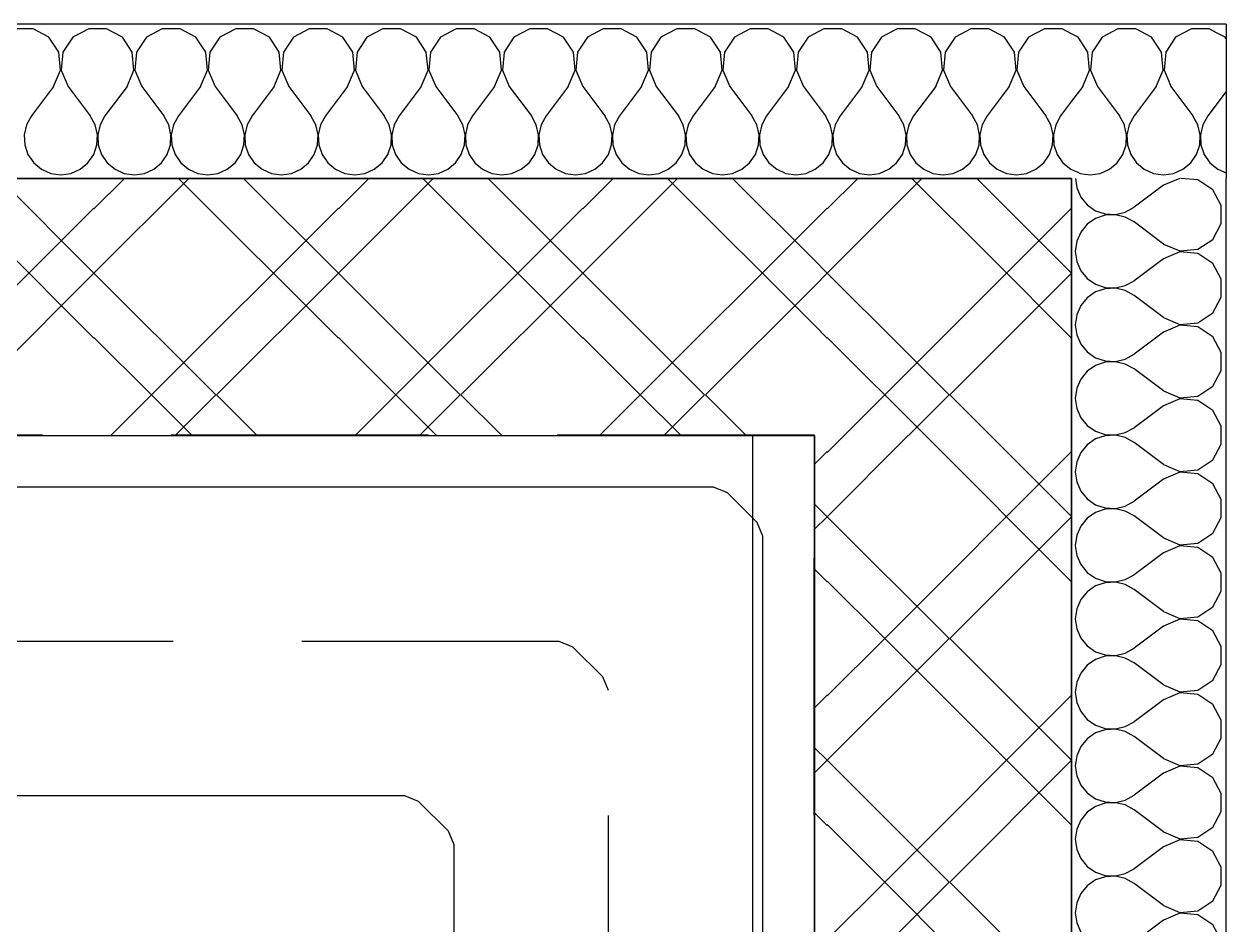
# Model space of a CAD drawing. Header units: millimetres. Extents: x 1046 to 74297, y -4150 to 54562.
# Drawn here: x 26022 to 27190, y 19429 to 20305 of the extents above; entities that cross this region are included whole.
import ezdxf

# ---------------------------------------------------------------- set-up
doc = ezdxf.new("R2010")
doc.units = ezdxf.units.MM
doc.linetypes.add('DASH', pattern=[75, 50, -25])
for name, color, linetype in [('Interiér - nábytok', 252, 'Continuous'), ('Konstrukce – Dělicí čáry vrstev', 252, 'Continuous'), ('Konštrukcie - vodorovné nosné', 252, 'Continuous'), ('Konštrukcie - zvislé nosné', 252, 'Continuous'), ('OKRAJOV__DILAT_CIA_PDL', 2, 'Continuous'), ('PODLAHOVKA', 7, 'Continuous'), ('Výplně – Řezové', 252, 'Continuous')]:
    doc.layers.add(name, color=color, linetype=linetype)

# ---------------------------------------------------------------- blocks, each defined once
blk = doc.blocks.new('Deska_26_1', base_point=(43748, 187047))
at = {"layer": 'Konštrukcie - vodorovné nosné', "flags": 128}
blk.add_lwpolyline([(43748, 187047), (43748, 566047), (561248, 566047), (561248, 1028547), (831248, 1028547), (831248, 137047), (623748, 137047), (623748, 187047), (507824, 187047)], close=True, dxfattribs=at)
blk = doc.blocks.new('Žaluzie 27[63]_1', base_point=(815748, 689547))
at = {"layer": 'Interiér - nábytok', "flags": 128}
blk.add_lwpolyline([(815748, 689547), (818748, 689547), (818748, 1016047), (815748, 1016047)], close=True, dxfattribs=at)
blk = doc.blocks.new('*X183')
at = {"layer": 'Výplně – Řezové'}
for p, q in [((838702, 1035404), (838313, 1035612)), ((838748, 1035334), (838702, 1035404)), ((835965, 1033264), (836071, 1033011)), ((836071, 1033011), (837143, 1031583)), ((838748, 1032771), (837857, 1031583)), ((834286, 1031583), (834047, 1031151)), ((834291, 1031590), (834286, 1031583)), ((837381, 1031151), (837143, 1031583)), ((837857, 1031583), (837619, 1031151)), ((833921, 1030672), (833818, 1031117)), ((833897, 1030179), (833921, 1030672)), ((834047, 1031151), (833936, 1030672)), ((833936, 1030672), (833960, 1030179)), ((837493, 1030672), (837381, 1031151)), ((837469, 1030179), (837493, 1030672)), ((837619, 1031151), (837507, 1030672)), ((837507, 1030672), (837531, 1030179)), ((833740, 1029713), (833897, 1030179)), ((833960, 1030179), (834117, 1029713)), ((837311, 1029713), (837469, 1030179)), ((837531, 1030179), (837689, 1029713)), ((833461, 1029307), (833740, 1029713)), ((834117, 1029713), (834396, 1029307)), ((837032, 1029307), (837311, 1029713)), ((837689, 1029713), (837968, 1029307)), ((832631, 1028793), (833082, 1028992)), ((833082, 1028992), (833461, 1029307)), ((834396, 1029307), (834775, 1028992)), ((834775, 1028992), (835226, 1028793)), ((836202, 1028793), (836653, 1028992)), ((836653, 1028992), (837032, 1029307)), ((837968, 1029307), (838347, 1028992)), ((838347, 1028992), (838748, 1028815)), ((831544, 1028842), (831655, 1028793)), ((831655, 1028793), (832143, 1028725)), ((832143, 1028725), (832631, 1028793)), ((835226, 1028793), (835714, 1028725)), ((835714, 1028725), (836202, 1028793))]:
    blk.add_line(p, q, dxfattribs=at)
blk = doc.blocks.new('*X184')
at = {"layer": 'Výplně – Řezové'}
for p, q in [((822169, 1018025), (831248, 1027104)), ((828947, 1026246), (831248, 1023946)), ((827366, 1024665), (831248, 1020783)), ((825331, 1018025), (831248, 1023942)), ((823010, 1020309), (825294, 1018025)), ((821447, 1018746), (822169, 1018025)), ((820191, 1016047), (822169, 1018025)), ((822169, 1018025), (824147, 1016047)), ((823316, 1016047), (825294, 1018025)), ((825331, 1018025), (827309, 1016047))]:
    blk.add_line(p, q, dxfattribs=at)
blk = doc.blocks.new('*X187')
at = {"layer": 'Výplně – Řezové'}
for p, q in [((831559, 1035404), (831248, 1035570)), ((832040, 1034679), (831559, 1035404)), ((832727, 1035404), (832245, 1034679)), ((833494, 1035815), (832727, 1035404)), ((834363, 1035815), (833494, 1035815)), ((835130, 1035404), (834363, 1035815)), ((835612, 1034679), (835130, 1035404)), ((836298, 1035404), (835817, 1034679)), ((837065, 1035815), (836298, 1035404)), ((837935, 1035815), (837065, 1035815)), ((838313, 1035612), (837935, 1035815)), ((832122, 1033813), (832040, 1034679)), ((832245, 1034679), (832163, 1033813)), ((835694, 1033813), (835612, 1034679)), ((835817, 1034679), (835735, 1033813)), ((831786, 1033011), (832122, 1033813)), ((832163, 1033813), (832500, 1033011)), ((835357, 1033011), (835694, 1033813)), ((835735, 1033813), (835965, 1033264)), ((831786, 1033011), (831248, 1032294)), ((832500, 1033011), (833571, 1031583)), ((835357, 1033011), (834291, 1031590)), ((833810, 1031151), (833571, 1031583)), ((833818, 1031117), (833810, 1031151)), ((831248, 1028973), (831544, 1028842))]:
    blk.add_line(p, q, dxfattribs=at)
blk = doc.blocks.new('*X188')
at = {"layer": 'Výplně – Řezové'}
for p, q in [((780792, 1035815), (779922, 1035815)), ((781559, 1035404), (780792, 1035815)), ((782040, 1034679), (781559, 1035404)), ((782727, 1035404), (782245, 1034679)), ((783494, 1035815), (782727, 1035404)), ((784363, 1035815), (783494, 1035815)), ((785130, 1035404), (784363, 1035815)), ((785612, 1034679), (785130, 1035404)), ((786298, 1035404), (785817, 1034679)), ((787065, 1035815), (786298, 1035404)), ((787935, 1035815), (787065, 1035815)), ((788702, 1035404), (787935, 1035815)), ((789183, 1034679), (788702, 1035404)), ((789870, 1035404), (789388, 1034679)), ((790637, 1035815), (789870, 1035404)), ((791506, 1035815), (790637, 1035815)), ((792273, 1035404), (791506, 1035815)), ((792755, 1034679), (792273, 1035404)), ((793441, 1035404), (792960, 1034679)), ((794208, 1035815), (793441, 1035404)), ((795078, 1035815), (794208, 1035815)), ((795844, 1035404), (795078, 1035815)), ((796326, 1034679), (795844, 1035404)), ((797013, 1035404), (796531, 1034679)), ((797779, 1035815), (797013, 1035404)), ((798649, 1035815), (797779, 1035815)), ((799416, 1035404), (798649, 1035815)), ((799897, 1034679), (799416, 1035404)), ((800584, 1035404), (800103, 1034679)), ((801351, 1035815), (800584, 1035404)), ((802221, 1035815), (801351, 1035815)), ((802987, 1035404), (802221, 1035815)), ((803469, 1034679), (802987, 1035404)), ((804156, 1035404), (803674, 1034679)), ((804922, 1035815), (804156, 1035404)), ((805792, 1035815), (804922, 1035815)), ((806559, 1035404), (805792, 1035815)), ((807040, 1034679), (806559, 1035404)), ((807727, 1035404), (807245, 1034679)), ((808494, 1035815), (807727, 1035404)), ((809363, 1035815), (808494, 1035815)), ((810130, 1035404), (809363, 1035815)), ((810612, 1034679), (810130, 1035404)), ((811298, 1035404), (810817, 1034679)), ((812065, 1035815), (811298, 1035404)), ((812935, 1035815), (812065, 1035815)), ((813702, 1035404), (812935, 1035815)), ((814183, 1034679), (813702, 1035404)), ((814870, 1035404), (814388, 1034679)), ((815637, 1035815), (814870, 1035404)), ((816506, 1035815), (815637, 1035815)), ((817273, 1035404), (816506, 1035815)), ((817755, 1034679), (817273, 1035404)), ((818441, 1035404), (817960, 1034679)), ((819208, 1035815), (818441, 1035404)), ((820078, 1035815), (819208, 1035815)), ((820844, 1035404), (820078, 1035815)), ((821326, 1034679), (820844, 1035404)), ((822013, 1035404), (821531, 1034679)), ((822779, 1035815), (822013, 1035404)), ((823649, 1035815), (822779, 1035815)), ((824416, 1035404), (823649, 1035815)), ((824897, 1034679), (824416, 1035404)), ((825584, 1035404), (825103, 1034679)), ((826351, 1035815), (825584, 1035404)), ((827221, 1035815), (826351, 1035815)), ((827987, 1035404), (827221, 1035815)), ((828469, 1034679), (827987, 1035404)), ((829156, 1035404), (828674, 1034679)), ((829922, 1035815), (829156, 1035404)), ((830792, 1035815), (829922, 1035815)), ((831248, 1035570), (830792, 1035815)), ((782122, 1033813), (782040, 1034679)), ((782245, 1034679), (782163, 1033813)), ((785694, 1033813), (785612, 1034679)), ((785817, 1034679), (785735, 1033813)), ((789265, 1033813), (789183, 1034679)), ((789388, 1034679), (789306, 1033813)), ((792837, 1033813), (792755, 1034679)), ((792960, 1034679), (792878, 1033813)), ((796408, 1033813), (796326, 1034679)), ((796531, 1034679), (796449, 1033813)), ((799980, 1033813), (799897, 1034679)), ((800103, 1034679), (800020, 1033813)), ((803551, 1033813), (803469, 1034679)), ((803674, 1034679), (803592, 1033813)), ((807122, 1033813), (807040, 1034679)), ((807245, 1034679), (807163, 1033813)), ((810694, 1033813), (810612, 1034679)), ((810817, 1034679), (810735, 1033813)), ((814265, 1033813), (814183, 1034679)), ((814388, 1034679), (814306, 1033813)), ((817837, 1033813), (817755, 1034679)), ((817960, 1034679), (817878, 1033813)), ((821408, 1033813), (821326, 1034679)), ((821531, 1034679), (821449, 1033813)), ((824980, 1033813), (824897, 1034679)), ((825103, 1034679), (825020, 1033813)), ((828551, 1033813), (828469, 1034679)), ((828674, 1034679), (828592, 1033813)), ((781786, 1033011), (782122, 1033813)), ((782163, 1033813), (782500, 1033011)), ((785357, 1033011), (785694, 1033813)), ((785735, 1033813), (786071, 1033011)), ((788929, 1033011), (789265, 1033813)), ((789306, 1033813), (789643, 1033011)), ((792500, 1033011), (792837, 1033813)), ((792878, 1033813), (793214, 1033011)), ((796071, 1033011), (796408, 1033813)), ((796449, 1033813), (796786, 1033011)), ((799643, 1033011), (799980, 1033813)), ((800020, 1033813), (800357, 1033011)), ((803214, 1033011), (803551, 1033813)), ((803592, 1033813), (803929, 1033011)), ((806786, 1033011), (807122, 1033813)), ((807163, 1033813), (807500, 1033011)), ((810357, 1033011), (810694, 1033813)), ((810735, 1033813), (811071, 1033011)), ((813929, 1033011), (814265, 1033813)), ((814306, 1033813), (814643, 1033011)), ((817500, 1033011), (817837, 1033813)), ((817878, 1033813), (818214, 1033011)), ((821071, 1033011), (821408, 1033813)), ((821449, 1033813), (821786, 1033011)), ((824643, 1033011), (824980, 1033813)), ((825020, 1033813), (825357, 1033011)), ((828214, 1033011), (828551, 1033813)), ((828592, 1033813), (828929, 1033011)), ((781786, 1033011), (780714, 1031583)), ((782500, 1033011), (783571, 1031583)), ((785357, 1033011), (784286, 1031583)), ((786071, 1033011), (787143, 1031583)), ((788929, 1033011), (787857, 1031583)), ((789643, 1033011), (790714, 1031583)), ((792500, 1033011), (791429, 1031583)), ((793214, 1033011), (794286, 1031583)), ((796071, 1033011), (795000, 1031583)), ((796786, 1033011), (797857, 1031583)), ((799643, 1033011), (798571, 1031583)), ((800357, 1033011), (801429, 1031583)), ((803214, 1033011), (802143, 1031583)), ((803929, 1033011), (805000, 1031583)), ((806786, 1033011), (805714, 1031583)), ((807500, 1033011), (808571, 1031583)), ((810357, 1033011), (809286, 1031583)), ((811071, 1033011), (812143, 1031583)), ((813929, 1033011), (812857, 1031583)), ((814643, 1033011), (815714, 1031583)), ((817500, 1033011), (816429, 1031583)), ((818214, 1033011), (819286, 1031583)), ((821071, 1033011), (820000, 1031583)), ((821786, 1033011), (822857, 1031583)), ((824643, 1033011), (823571, 1031583)), ((825357, 1033011), (826429, 1031583)), ((828214, 1033011), (827143, 1031583)), ((828929, 1033011), (830000, 1031583)), ((831248, 1032294), (830714, 1031583)), ((780714, 1031583), (780476, 1031151)), ((783810, 1031151), (783571, 1031583)), ((784286, 1031583), (784047, 1031151)), ((787381, 1031151), (787143, 1031583)), ((787857, 1031583), (787619, 1031151)), ((790953, 1031151), (790714, 1031583)), ((791429, 1031583), (791190, 1031151)), ((794524, 1031151), (794286, 1031583)), ((795000, 1031583), (794762, 1031151)), ((798096, 1031151), (797857, 1031583)), ((798571, 1031583), (798333, 1031151)), ((801667, 1031151), (801429, 1031583)), ((802143, 1031583), (801904, 1031151)), ((805238, 1031151), (805000, 1031583)), ((805714, 1031583), (805476, 1031151)), ((808810, 1031151), (808571, 1031583)), ((809286, 1031583), (809047, 1031151)), ((812381, 1031151), (812143, 1031583)), ((812857, 1031583), (812619, 1031151)), ((815953, 1031151), (815714, 1031583)), ((816429, 1031583), (816190, 1031151)), ((819524, 1031151), (819286, 1031583)), ((820000, 1031583), (819762, 1031151)), ((823096, 1031151), (822857, 1031583)), ((823571, 1031583), (823333, 1031151)), ((826667, 1031151), (826429, 1031583)), ((827143, 1031583), (826904, 1031151)), ((830238, 1031151), (830000, 1031583)), ((830714, 1031583), (830476, 1031151)), ((780476, 1031151), (780364, 1030672)), ((780364, 1030672), (780388, 1030179)), ((783921, 1030672), (783810, 1031151)), ((783897, 1030179), (783921, 1030672)), ((784047, 1031151), (783936, 1030672)), ((783936, 1030672), (783960, 1030179)), ((787493, 1030672), (787381, 1031151)), ((787469, 1030179), (787493, 1030672)), ((787619, 1031151), (787507, 1030672)), ((787507, 1030672), (787531, 1030179)), ((791064, 1030672), (790953, 1031151)), ((791040, 1030179), (791064, 1030672)), ((791190, 1031151), (791079, 1030672)), ((791079, 1030672), (791103, 1030179)), ((794636, 1030672), (794524, 1031151)), ((794612, 1030179), (794636, 1030672)), ((794762, 1031151), (794650, 1030672)), ((794650, 1030672), (794674, 1030179)), ((798207, 1030672), (798096, 1031151)), ((798183, 1030179), (798207, 1030672)), ((798333, 1031151), (798222, 1030672)), ((798222, 1030672), (798245, 1030179)), ((801778, 1030672), (801667, 1031151)), ((801755, 1030179), (801778, 1030672)), ((801904, 1031151), (801793, 1030672)), ((801793, 1030672), (801817, 1030179)), ((805350, 1030672), (805238, 1031151)), ((805326, 1030179), (805350, 1030672)), ((805476, 1031151), (805364, 1030672)), ((805364, 1030672), (805388, 1030179)), ((808921, 1030672), (808810, 1031151)), ((808897, 1030179), (808921, 1030672)), ((809047, 1031151), (808936, 1030672)), ((808936, 1030672), (808960, 1030179)), ((812493, 1030672), (812381, 1031151)), ((812469, 1030179), (812493, 1030672)), ((812619, 1031151), (812507, 1030672)), ((812507, 1030672), (812531, 1030179)), ((816064, 1030672), (815953, 1031151)), ((816040, 1030179), (816064, 1030672)), ((816190, 1031151), (816079, 1030672)), ((816079, 1030672), (816103, 1030179)), ((819636, 1030672), (819524, 1031151)), ((819612, 1030179), (819636, 1030672)), ((819762, 1031151), (819650, 1030672)), ((819650, 1030672), (819674, 1030179)), ((823207, 1030672), (823096, 1031151)), ((823183, 1030179), (823207, 1030672)), ((823333, 1031151), (823222, 1030672)), ((823222, 1030672), (823245, 1030179)), ((826778, 1030672), (826667, 1031151)), ((826755, 1030179), (826778, 1030672)), ((826904, 1031151), (826793, 1030672)), ((826793, 1030672), (826817, 1030179)), ((830350, 1030672), (830238, 1031151)), ((830326, 1030179), (830350, 1030672)), ((830476, 1031151), (830364, 1030672)), ((830364, 1030672), (830388, 1030179)), ((780388, 1030179), (780546, 1029713)), ((783740, 1029713), (783897, 1030179)), ((783960, 1030179), (784117, 1029713)), ((787311, 1029713), (787469, 1030179)), ((787531, 1030179), (787689, 1029713)), ((790883, 1029713), (791040, 1030179)), ((791103, 1030179), (791260, 1029713)), ((794454, 1029713), (794612, 1030179)), ((794674, 1030179), (794831, 1029713)), ((798026, 1029713), (798183, 1030179)), ((798245, 1030179), (798403, 1029713)), ((801597, 1029713), (801755, 1030179)), ((801817, 1030179), (801974, 1029713)), ((805169, 1029713), (805326, 1030179)), ((805388, 1030179), (805546, 1029713)), ((808740, 1029713), (808897, 1030179)), ((808960, 1030179), (809117, 1029713)), ((812311, 1029713), (812469, 1030179)), ((812531, 1030179), (812689, 1029713)), ((815883, 1029713), (816040, 1030179)), ((816103, 1030179), (816260, 1029713)), ((819454, 1029713), (819612, 1030179)), ((819674, 1030179), (819831, 1029713)), ((823026, 1029713), (823183, 1030179)), ((823245, 1030179), (823403, 1029713)), ((826597, 1029713), (826755, 1030179)), ((826817, 1030179), (826974, 1029713)), ((830169, 1029713), (830326, 1030179)), ((830388, 1030179), (830546, 1029713)), ((780546, 1029713), (780825, 1029307)), ((783461, 1029307), (783740, 1029713)), ((784117, 1029713), (784396, 1029307)), ((787032, 1029307), (787311, 1029713)), ((787689, 1029713), (787968, 1029307)), ((790604, 1029307), (790883, 1029713)), ((791260, 1029713), (791539, 1029307)), ((794175, 1029307), (794454, 1029713)), ((794831, 1029713), (795110, 1029307)), ((797747, 1029307), (798026, 1029713)), ((798403, 1029713), (798682, 1029307)), ((801318, 1029307), (801597, 1029713)), ((801974, 1029713), (802253, 1029307)), ((804890, 1029307), (805169, 1029713)), ((805546, 1029713), (805825, 1029307)), ((808461, 1029307), (808740, 1029713)), ((809117, 1029713), (809396, 1029307)), ((812032, 1029307), (812311, 1029713)), ((812689, 1029713), (812968, 1029307)), ((815604, 1029307), (815883, 1029713)), ((816260, 1029713), (816539, 1029307)), ((819175, 1029307), (819454, 1029713)), ((819831, 1029713), (820110, 1029307)), ((822747, 1029307), (823026, 1029713)), ((823403, 1029713), (823682, 1029307)), ((826318, 1029307), (826597, 1029713)), ((826974, 1029713), (827253, 1029307)), ((829890, 1029307), (830169, 1029713)), ((830546, 1029713), (830825, 1029307)), ((780825, 1029307), (781204, 1028992)), ((781204, 1028992), (781655, 1028793)), ((782631, 1028793), (783082, 1028992)), ((783082, 1028992), (783461, 1029307)), ((784396, 1029307), (784775, 1028992)), ((784775, 1028992), (785226, 1028793)), ((786202, 1028793), (786653, 1028992)), ((786653, 1028992), (787032, 1029307)), ((787968, 1029307), (788347, 1028992)), ((788347, 1028992), (788798, 1028793)), ((789774, 1028793), (790225, 1028992)), ((790225, 1028992), (790604, 1029307)), ((791539, 1029307), (791918, 1028992)), ((791918, 1028992), (792369, 1028793)), ((793345, 1028793), (793796, 1028992)), ((793796, 1028992), (794175, 1029307)), ((795110, 1029307), (795490, 1028992)), ((795490, 1028992), (795941, 1028793)), ((796917, 1028793), (797367, 1028992)), ((797367, 1028992), (797747, 1029307)), ((798682, 1029307), (799061, 1028992)), ((799061, 1028992), (799512, 1028793)), ((800488, 1028793), (800939, 1028992)), ((800939, 1028992), (801318, 1029307)), ((802253, 1029307), (802633, 1028992)), ((802633, 1028992), (803083, 1028793)), ((804059, 1028793), (804510, 1028992)), ((804510, 1028992), (804890, 1029307)), ((805825, 1029307), (806204, 1028992)), ((806204, 1028992), (806655, 1028793)), ((807631, 1028793), (808082, 1028992)), ((808082, 1028992), (808461, 1029307)), ((809396, 1029307), (809775, 1028992)), ((809775, 1028992), (810226, 1028793)), ((811202, 1028793), (811653, 1028992)), ((811653, 1028992), (812032, 1029307)), ((812968, 1029307), (813347, 1028992)), ((813347, 1028992), (813798, 1028793)), ((814774, 1028793), (815225, 1028992)), ((815225, 1028992), (815604, 1029307)), ((816539, 1029307), (816918, 1028992)), ((816918, 1028992), (817369, 1028793)), ((818345, 1028793), (818796, 1028992)), ((818796, 1028992), (819175, 1029307)), ((820110, 1029307), (820490, 1028992)), ((820490, 1028992), (820941, 1028793)), ((821917, 1028793), (822367, 1028992)), ((822367, 1028992), (822747, 1029307)), ((823682, 1029307), (824061, 1028992)), ((824061, 1028992), (824512, 1028793)), ((825488, 1028793), (825939, 1028992)), ((825939, 1028992), (826318, 1029307)), ((827253, 1029307), (827633, 1028992)), ((827633, 1028992), (828083, 1028793)), ((829059, 1028793), (829510, 1028992)), ((829510, 1028992), (829890, 1029307)), ((830825, 1029307), (831204, 1028992)), ((831204, 1028992), (831248, 1028973)), ((781655, 1028793), (782143, 1028725)), ((782143, 1028725), (782631, 1028793)), ((785226, 1028793), (785714, 1028725)), ((785714, 1028725), (786202, 1028793)), ((788798, 1028793), (789286, 1028725)), ((789286, 1028725), (789774, 1028793)), ((792369, 1028793), (792857, 1028725)), ((792857, 1028725), (793345, 1028793)), ((795941, 1028793), (796429, 1028725)), ((796429, 1028725), (796917, 1028793)), ((799512, 1028793), (800000, 1028725)), ((800000, 1028725), (800488, 1028793)), ((803083, 1028793), (803571, 1028725)), ((803571, 1028725), (804059, 1028793)), ((806655, 1028793), (807143, 1028725)), ((807143, 1028725), (807631, 1028793)), ((810226, 1028793), (810714, 1028725)), ((810714, 1028725), (811202, 1028793)), ((813798, 1028793), (814286, 1028725)), ((814286, 1028725), (814774, 1028793)), ((817369, 1028793), (817857, 1028725)), ((817857, 1028725), (818345, 1028793)), ((820941, 1028793), (821429, 1028725)), ((821429, 1028725), (821917, 1028793)), ((824512, 1028793), (825000, 1028725)), ((825000, 1028725), (825488, 1028793)), ((828083, 1028793), (828571, 1028725)), ((828571, 1028725), (829059, 1028793))]:
    blk.add_line(p, q, dxfattribs=at)
blk = doc.blocks.new('*X190')
at = {"layer": 'Výplně – Řezové'}
for p, q in [((819375, 1027069), (820853, 1028547)), ((819375, 1023944), (823978, 1028547)), ((823484, 1028547), (827366, 1024665)), ((826647, 1028547), (828947, 1026246)), ((818748, 1026479), (819375, 1027106)), ((818748, 1024571), (819375, 1023944)), ((818748, 1023317), (819375, 1023944)), ((819375, 1023944), (823010, 1020309)), ((818748, 1021408), (819375, 1020781)), ((819375, 1020819), (821447, 1018746))]:
    blk.add_line(p, q, dxfattribs=at)
blk = doc.blocks.new('*X191')
at = {"layer": 'Výplně – Řezové'}
for p, q in [((775984, 1028547), (783750, 1020781)), ((779147, 1028547), (783750, 1023944)), ((783750, 1027069), (785228, 1028547)), ((783750, 1023944), (788353, 1028547)), ((787859, 1028547), (795625, 1020781)), ((791022, 1028547), (795625, 1023944)), ((795625, 1027069), (797103, 1028547)), ((795625, 1023944), (800228, 1028547)), ((799734, 1028547), (807500, 1020781)), ((802897, 1028547), (807500, 1023944)), ((807500, 1027069), (808978, 1028547)), ((807500, 1023944), (812103, 1028547)), ((811609, 1028547), (818748, 1021408)), ((814772, 1028547), (818748, 1024571)), ((774669, 1018025), (783750, 1027106)), ((786544, 1018025), (795625, 1027106)), ((798419, 1018025), (807500, 1027106)), ((810294, 1018025), (818748, 1026479)), ((777831, 1018025), (783750, 1023944)), ((783750, 1023944), (789669, 1018025)), ((789706, 1018025), (795625, 1023944)), ((795625, 1023944), (801544, 1018025)), ((801581, 1018025), (807500, 1023944)), ((807500, 1023944), (813419, 1018025)), ((813456, 1018025), (818748, 1023317)), ((783750, 1020819), (786544, 1018025)), ((795625, 1020819), (798419, 1018025)), ((807500, 1020819), (810294, 1018025)), ((784566, 1016047), (786544, 1018025)), ((786544, 1018025), (788522, 1016047)), ((787691, 1016047), (789669, 1018025)), ((789706, 1018025), (791684, 1016047)), ((796441, 1016047), (798419, 1018025)), ((798419, 1018025), (800397, 1016047)), ((799566, 1016047), (801544, 1018025)), ((801581, 1018025), (803559, 1016047)), ((808316, 1016047), (810294, 1018025)), ((810294, 1018025), (812272, 1016047)), ((811441, 1016047), (813419, 1018025)), ((813456, 1018025), (815434, 1016047))]:
    blk.add_line(p, q, dxfattribs=at)
blk = doc.blocks.new('Zeď_6_1', base_point=(818748, 1016047))
at = {"layer": 'Konstrukce – Dělicí čáry vrstev'}
for p, q in [((818748, 1028547), (573748, 1028547)), ((831248, 1028547), (818748, 1028547)), ((831248, 1016047), (831248, 1028547))]:
    blk.add_line(p, q, dxfattribs=at)
at = {"layer": 'Konštrukcie - zvislé nosné', "flags": 128}
for points in [[(838748, 1036047), (553748, 1036047)], [(838748, 1036047), (838748, 1028547)], [(573748, 1016047), (818748, 1016047)]]:
    blk.add_lwpolyline(points, dxfattribs=at)
at = {"layer": 'Konštrukcie - zvislé nosné'}
for name in ['*X188', '*X187', '*X183', '*X191', '*X190', '*X184']:
    blk.add_blockref(name, (0, 0), dxfattribs=at)
blk = doc.blocks.new('*X268')
at = {"layer": 'Výplně – Řezové'}
for p, q in [((831430, 1028547), (831495, 1028083)), ((836505, 1028547), (835712, 1028214)), ((837380, 1028469), (836558, 1028547)), ((838105, 1027987), (837380, 1028469)), ((831495, 1028083), (831693, 1027633)), ((835712, 1028214), (834284, 1027143)), ((838516, 1027221), (838105, 1027987)), ((831693, 1027633), (832008, 1027253)), ((832008, 1027253), (832414, 1026974)), ((833853, 1026904), (834284, 1027143)), ((838516, 1026351), (838516, 1027221)), ((832414, 1026597), (832008, 1026318)), ((832414, 1026974), (832881, 1026817)), ((832881, 1026755), (832414, 1026597)), ((832881, 1026817), (833373, 1026793)), ((833373, 1026778), (832881, 1026755)), ((833373, 1026793), (833853, 1026904)), ((833853, 1026667), (833373, 1026778)), ((834284, 1026429), (833853, 1026667)), ((831693, 1025939), (831495, 1025488)), ((832008, 1026318), (831693, 1025939)), ((835712, 1025357), (834284, 1026429)), ((838105, 1025584), (838516, 1026351)), ((831495, 1025488), (831427, 1025000)), ((835712, 1025357), (836514, 1025020)), ((837380, 1025103), (838105, 1025584)), ((831427, 1025000), (831495, 1024512)), ((836514, 1024980), (835712, 1024643)), ((836514, 1025020), (837380, 1025103)), ((837380, 1024897), (836514, 1024980)), ((838105, 1024416), (837380, 1024897)), ((831495, 1024512), (831693, 1024061)), ((835712, 1024643), (834284, 1023571)), ((838516, 1023649), (838105, 1024416)), ((831693, 1024061), (832008, 1023682)), ((832008, 1023682), (832414, 1023403)), ((838516, 1022779), (838516, 1023649)), ((832414, 1023026), (832008, 1022747)), ((832414, 1023403), (832881, 1023245)), ((832881, 1023183), (832414, 1023026)), ((832881, 1023245), (833373, 1023222)), ((833373, 1023207), (832881, 1023183)), ((833373, 1023222), (833853, 1023333)), ((833853, 1023096), (833373, 1023207)), ((833853, 1023333), (834284, 1023571)), ((834284, 1022857), (833853, 1023096)), ((832008, 1022747), (831693, 1022367)), ((835712, 1021786), (834284, 1022857)), ((838105, 1022013), (838516, 1022779)), ((831495, 1021917), (831427, 1021429)), ((831693, 1022367), (831495, 1021917)), ((837380, 1021531), (838105, 1022013)), ((831427, 1021429), (831495, 1020941)), ((835712, 1021786), (836514, 1021449)), ((836514, 1021408), (835712, 1021071)), ((836514, 1021449), (837380, 1021531)), ((837380, 1021326), (836514, 1021408)), ((838105, 1020844), (837380, 1021326)), ((831495, 1020941), (831693, 1020490)), ((835712, 1021071), (834284, 1020000)), ((838516, 1020078), (838105, 1020844)), ((831693, 1020490), (832008, 1020110)), ((832008, 1020110), (832414, 1019831)), ((832414, 1019831), (832881, 1019674)), ((832881, 1019612), (832414, 1019454)), ((832881, 1019674), (833373, 1019650)), ((833373, 1019636), (832881, 1019612)), ((833373, 1019650), (833853, 1019762)), ((833853, 1019524), (833373, 1019636)), ((833853, 1019762), (834284, 1020000)), ((834284, 1019286), (833853, 1019524)), ((838516, 1019208), (838516, 1020078)), ((832008, 1019175), (831693, 1018796)), ((832414, 1019454), (832008, 1019175)), ((835712, 1018214), (834284, 1019286)), ((838105, 1018441), (838516, 1019208)), ((831495, 1018345), (831427, 1017857)), ((831693, 1018796), (831495, 1018345)), ((837380, 1017960), (838105, 1018441)), ((831427, 1017857), (831495, 1017369)), ((835712, 1018214), (836514, 1017878)), ((836514, 1017837), (835712, 1017500)), ((836514, 1017878), (837380, 1017960)), ((837380, 1017755), (836514, 1017837)), ((838105, 1017273), (837380, 1017755)), ((831495, 1017369), (831693, 1016918)), ((835712, 1017500), (834284, 1016429)), ((838516, 1016506), (838105, 1017273)), ((831693, 1016918), (832008, 1016539)), ((832008, 1016539), (832414, 1016260)), ((832414, 1016260), (832881, 1016103)), ((832881, 1016040), (832414, 1015883)), ((832881, 1016103), (833373, 1016079)), ((833373, 1016064), (832881, 1016040)), ((833373, 1016079), (833853, 1016190)), ((833853, 1015953), (833373, 1016064)), ((833853, 1016190), (834284, 1016429)), ((838516, 1015637), (838516, 1016506)), ((832008, 1015604), (831693, 1015225)), ((832414, 1015883), (832008, 1015604)), ((834284, 1015714), (833853, 1015953)), ((835712, 1014643), (834284, 1015714)), ((838105, 1014870), (838516, 1015637)), ((831693, 1015225), (831495, 1014774)), ((837380, 1014388), (838105, 1014870)), ((831495, 1014774), (831427, 1014286)), ((831427, 1014286), (831495, 1013798)), ((835712, 1014643), (836514, 1014306)), ((836514, 1014265), (835712, 1013929)), ((836514, 1014306), (837380, 1014388)), ((837380, 1014183), (836514, 1014265)), ((831495, 1013798), (831693, 1013347)), ((835712, 1013929), (834284, 1012857)), ((838105, 1013702), (837380, 1014183)), ((838516, 1012935), (838105, 1013702)), ((831693, 1013347), (832008, 1012968)), ((832008, 1012968), (832414, 1012689)), ((832414, 1012689), (832881, 1012531)), ((832881, 1012531), (833373, 1012507)), ((833373, 1012507), (833853, 1012619)), ((833853, 1012619), (834284, 1012857)), ((838516, 1012065), (838516, 1012935)), ((832008, 1012032), (831693, 1011653)), ((832414, 1012311), (832008, 1012032)), ((832881, 1012469), (832414, 1012311)), ((833373, 1012493), (832881, 1012469)), ((833853, 1012381), (833373, 1012493)), ((834284, 1012143), (833853, 1012381)), ((835712, 1011071), (834284, 1012143)), ((838105, 1011298), (838516, 1012065)), ((831693, 1011653), (831495, 1011202)), ((831495, 1011202), (831427, 1010714)), ((835712, 1011071), (836514, 1010735)), ((836514, 1010735), (837380, 1010817)), ((837380, 1010817), (838105, 1011298)), ((831427, 1010714), (831495, 1010226)), ((831495, 1010226), (831693, 1009775)), ((835712, 1010357), (834284, 1009286)), ((836514, 1010694), (835712, 1010357)), ((837380, 1010612), (836514, 1010694)), ((838105, 1010130), (837380, 1010612)), ((831693, 1009775), (832008, 1009396)), ((838516, 1009363), (838105, 1010130)), ((832008, 1009396), (832414, 1009117)), ((832414, 1009117), (832881, 1008960)), ((833373, 1008936), (833853, 1009047)), ((833853, 1009047), (834284, 1009286)), ((838516, 1008494), (838516, 1009363)), ((832008, 1008461), (831693, 1008082)), ((832414, 1008740), (832008, 1008461)), ((832881, 1008897), (832414, 1008740)), ((832881, 1008960), (833373, 1008936)), ((833373, 1008921), (832881, 1008897)), ((833853, 1008810), (833373, 1008921)), ((834284, 1008571), (833853, 1008810)), ((835712, 1007500), (834284, 1008571)), ((838105, 1007727), (838516, 1008494)), ((831693, 1008082), (831495, 1007631)), ((831495, 1007631), (831427, 1007143)), ((835712, 1007500), (836514, 1007163)), ((836514, 1007163), (837380, 1007245)), ((837380, 1007245), (838105, 1007727)), ((831427, 1007143), (831495, 1006655)), ((835712, 1006786), (834284, 1005714)), ((836514, 1007122), (835712, 1006786)), ((837380, 1007040), (836514, 1007122)), ((838105, 1006559), (837380, 1007040)), ((831495, 1006655), (831693, 1006204)), ((831693, 1006204), (832008, 1005825)), ((838516, 1005792), (838105, 1006559)), ((832008, 1005825), (832414, 1005546)), ((832414, 1005546), (832881, 1005388)), ((833853, 1005476), (834284, 1005714)), ((838516, 1004922), (838516, 1005792)), ((832414, 1005169), (832008, 1004890)), ((832881, 1005326), (832414, 1005169)), ((832881, 1005388), (833373, 1005364)), ((833373, 1005350), (832881, 1005326)), ((833373, 1005364), (833853, 1005476)), ((833853, 1005238), (833373, 1005350)), ((834284, 1005000), (833853, 1005238)), ((835712, 1003929), (834284, 1005000)), ((838105, 1004156), (838516, 1004922)), ((831693, 1004510), (831495, 1004059)), ((832008, 1004890), (831693, 1004510)), ((831495, 1004059), (831427, 1003571)), ((835712, 1003929), (836514, 1003592)), ((837380, 1003674), (838105, 1004156)), ((831427, 1003571), (831495, 1003083)), ((835712, 1003214), (834284, 1002143)), ((836514, 1003551), (835712, 1003214)), ((836514, 1003592), (837380, 1003674)), ((837380, 1003469), (836514, 1003551)), ((838105, 1002987), (837380, 1003469)), ((831495, 1003083), (831693, 1002633)), ((831693, 1002633), (832008, 1002253)), ((838516, 1002221), (838105, 1002987)), ((832008, 1002253), (832414, 1001974)), ((833853, 1001904), (834284, 1002143)), ((838516, 1001351), (838516, 1002221)), ((832414, 1001597), (832008, 1001318)), ((832414, 1001974), (832881, 1001817)), ((832881, 1001755), (832414, 1001597)), ((832881, 1001817), (833373, 1001793)), ((833373, 1001778), (832881, 1001755)), ((833373, 1001793), (833853, 1001904)), ((833853, 1001667), (833373, 1001778)), ((834284, 1001429), (833853, 1001667)), ((835712, 1000357), (834284, 1001429)), ((831693, 1000939), (831495, 1000488)), ((832008, 1001318), (831693, 1000939)), ((838105, 1000584), (838516, 1001351)), ((831495, 1000488), (831427, 1000000)), ((835712, 1000357), (836514, 1000020)), ((837380, 1000103), (838105, 1000584)), ((831427, 1000000), (831495, 999512)), ((836514, 999980), (835712, 999643)), ((836514, 1000020), (837380, 1000103)), ((837380, 999897), (836514, 999980)), ((838105, 999416), (837380, 999897)), ((831495, 999512), (831693, 999061)), ((835712, 999643), (834284, 998571)), ((838516, 998649), (838105, 999416)), ((831693, 999061), (832008, 998682)), ((832008, 998682), (832414, 998403)), ((833853, 998333), (834284, 998571)), ((838516, 997779), (838516, 998649)), ((832414, 998026), (832008, 997747)), ((832414, 998403), (832881, 998245)), ((832881, 998183), (832414, 998026)), ((832881, 998245), (833373, 998222)), ((833373, 998207), (832881, 998183)), ((833373, 998222), (833853, 998333)), ((833853, 998096), (833373, 998207)), ((834284, 997857), (833853, 998096)), ((831693, 997367), (831495, 996917)), ((832008, 997747), (831693, 997367)), ((835712, 996786), (834284, 997857)), ((838105, 997013), (838516, 997779)), ((831495, 996917), (831427, 996429)), ((835712, 996786), (836514, 996449)), ((837380, 996531), (838105, 997013)), ((831427, 996429), (831495, 995941)), ((836514, 996408), (835712, 996071)), ((836514, 996449), (837380, 996531)), ((837380, 996326), (836514, 996408)), ((838105, 995844), (837380, 996326)), ((831495, 995941), (831693, 995490)), ((835712, 996071), (834284, 995000)), ((838516, 995078), (838105, 995844)), ((831693, 995490), (832008, 995110)), ((832008, 995110), (832414, 994831)), ((833853, 994762), (834284, 995000)), ((838516, 994208), (838516, 995078)), ((832414, 994454), (832008, 994175)), ((832414, 994831), (832881, 994674)), ((832881, 994612), (832414, 994454)), ((832881, 994674), (833373, 994650)), ((833373, 994636), (832881, 994612)), ((833373, 994650), (833853, 994762)), ((833853, 994524), (833373, 994636)), ((834284, 994286), (833853, 994524)), ((832008, 994175), (831693, 993796)), ((835712, 993214), (834284, 994286)), ((838105, 993441), (838516, 994208)), ((831495, 993345), (831427, 992857)), ((831693, 993796), (831495, 993345)), ((837380, 992960), (838105, 993441)), ((831427, 992857), (831495, 992369)), ((835712, 993214), (836514, 992878)), ((836514, 992837), (835712, 992500)), ((836514, 992878), (837380, 992960)), ((837380, 992755), (836514, 992837)), ((838105, 992273), (837380, 992755)), ((831495, 992369), (831693, 991918)), ((835712, 992500), (834284, 991429)), ((838516, 991506), (838105, 992273))]:
    blk.add_line(p, q, dxfattribs=at)
blk = doc.blocks.new('*X273')
at = {"layer": 'Výplně – Řezové'}
for p, q in [((819375, 1015231), (820191, 1016047)), ((819375, 1012106), (823316, 1016047)), ((824147, 1016047), (831248, 1008946)), ((827309, 1016047), (831248, 1012108)), ((818748, 1014642), (819375, 1015269)), ((822169, 1006188), (831248, 1015267)), ((818748, 1012733), (819375, 1012106)), ((818748, 1011479), (819375, 1012106)), ((819375, 1012106), (825294, 1006188)), ((825331, 1006188), (831248, 1012104)), ((818748, 1009571), (819375, 1008944)), ((819375, 1008981), (822169, 1006188)), ((819375, 1003394), (822169, 1006188)), ((819375, 1000269), (825294, 1006188)), ((822169, 1006188), (831248, 997108)), ((825331, 1006188), (831248, 1000271)), ((818748, 1002804), (819375, 1003431)), ((822169, 994350), (831248, 1003429)), ((818748, 1000896), (819375, 1000269)), ((818748, 999642), (819375, 1000269)), ((819375, 1000269), (825294, 994350)), ((825331, 994350), (831248, 1000267)), ((818748, 997733), (819375, 997106)), ((819375, 997144), (822169, 994350)), ((819375, 991556), (822169, 994350)), ((819375, 988431), (825294, 994350)), ((822169, 994350), (831248, 985271)), ((825331, 994350), (831248, 988433))]:
    blk.add_line(p, q, dxfattribs=at)
blk = doc.blocks.new('A$Ca9295a0e')
at = {"layer": 'Konstrukce – Dělicí čáry vrstev'}
for p, q in [((16575, 18593.5), (16575, 18843.5)), ((16575, 16599.9), (16575, 18593.5))]:
    blk.add_line(p, q, dxfattribs=at)
at = {"layer": 'Konštrukcie - zvislé nosné', "flags": 128}
for points in [[(16725, 16559.9), (16725, 18843.5)], [(16325, 18593.5), (16325, 16599.9)]]:
    blk.add_lwpolyline(points, dxfattribs=at)
at = {"layer": 'Interiér - nábytok', "xscale": 0.02, "yscale": 0.02, "zscale": 0.02}
blk.add_blockref('Žaluzie 27[63]_1', (16265, 12063.5), dxfattribs=at)
at = {"layer": 'Konštrukcie - vodorovné nosné', "xscale": 0.02, "yscale": 0.02, "zscale": 0.02}
blk.add_blockref('Deska_26_1', (825, 2013.5), dxfattribs=at)
at = {"layer": 'Konštrukcie - zvislé nosné', "xscale": 0.02, "yscale": 0.02, "zscale": 0.02}
for name, p in [('Zeď_6_1', (16325, 18593.5)), ('*X268', (-50, -1727.4)), ('*X273', (-50, -1727.4))]:
    blk.add_blockref(name, p, dxfattribs=at)
blk = doc.blocks.new('A$Cacebdfa7')
blk.add_blockref('A$Ca9295a0e', (2747.1, 1041.4))
at = {"layer": 'OKRAJOV__DILAT_CIA_PDL', "color": 116, "linetype": 'DASH', "lineweight": 40, "ltscale": 5, "true_color": 0x136734}
blk.add_lwpolyline([(19072.1, 19634.9), (14192.5, 19634.9), (14192.5, 15134.9), (19072.1, 15140.9), (19072.1, 19634.9)], dxfattribs=at)
at = {"layer": 'PODLAHOVKA', "color": 12, "ltscale": 5}
for points in [[(14392.5, 17693), (18974.2, 17693), (18987.6, 17698.5), (19016.5, 17727.5), (19022.1, 17740.8), (19022.1, 19537.1), (19016.5, 19550.5), (18987.6, 19579.4), (18974.2, 19584.9), (14290.3, 19584.9)], [(14290.3, 17993), (18674.2, 17993), (18687.6, 17998.5), (18716.5, 18027.5), (18722.1, 18040.8), (18722.1, 19237.1), (18716.5, 19250.5), (18687.6, 19279.4), (18674.2, 19284.9), (14490.3, 19284.9)]]:
    blk.add_lwpolyline(points, dxfattribs=at)
at = {"layer": 'PODLAHOVKA', "color": 172, "linetype": 'DASH', "ltscale": 5}
blk.add_lwpolyline([(14290.3, 17843), (18824.2, 17843), (18837.6, 17848.5), (18866.5, 17877.5), (18872.1, 17890.8), (18872.1, 19387.1), (18866.5, 19400.5), (18837.6, 19429.4), (18824.2, 19434.9), (14390.3, 19434.9)], dxfattribs=at)

msp = doc.modelspace()

# ---------------------------------------------------------------- block references
msp.add_blockref('A$Cacebdfa7', (7717.6, 270))

doc.saveas('drawing.dxf')
